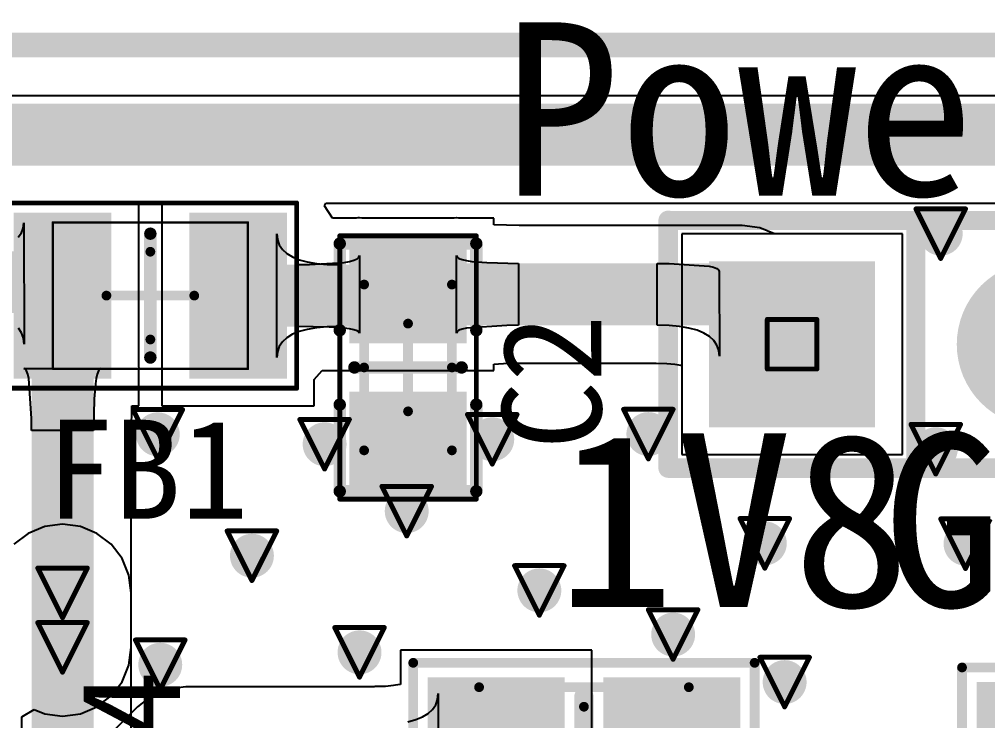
# Model space of a CAD drawing. Header units: millimetres. Extents: x 80 to 220, y 44 to 120.
# Drawn here: x 120.3 to 130.23, y 103.01 to 110.2 of the extents above; entities that cross this region are included whole.
import ezdxf

# ---------------------------------------------------------------- set-up
doc = ezdxf.new("R2010")
doc.units = ezdxf.units.MM
for name, color, linetype in [('BottomLayer', 5, 'Continuous'), ('BottomSolder', 6, 'Continuous'), ('DrillDrawing', 1, 'Continuous'), ('KeepOutLayer', 6, 'Continuous'), ('Mechanical13', 56, 'Continuous'), ('Mechanical15', 56, 'Continuous'), ('MultiLayer', 9, 'Continuous'), ('PadHoleLayer', 156, 'Continuous'), ('TopLayer', 1, 'Continuous'), ('TopOverlay', 2, 'Continuous'), ('TopPaste', 8, 'Continuous'), ('TopSolder', 216, 'Continuous'), ('ViaHoleLayer', 16, 'Continuous')]:
    doc.layers.add(name, color=color, linetype=linetype)

# ---------------------------------------------------------------- blocks, each defined once
blk = doc.blocks.new('C0805_33')
at = {"layer": 'Mechanical13', "const_width": 0.1}
for points in [[(-1.075, 0.7), (-1.075, -0.7)], [(-1.075, 0.7), (1.075, 0.7)], [(1.075, 0.7), (1.075, -0.7)], [(-1.075, -0.7), (1.075, -0.7)]]:
    blk.add_lwpolyline(points, dxfattribs=at)
at = {"layer": 'Mechanical13', "const_width": 0.05}
for points in [[(-1.1, 0.7, 1), (-1.05, 0.7, 1)], [(-1.1, 0.7, 1), (-1.05, 0.7, 1)], [(1.05, 0.7, 1), (1.1, 0.7, 1)], [(1.05, 0.7, 1), (1.1, 0.7, 1)], [(-1.1, -0.7, 1), (-1.05, -0.7, 1)], [(-1.1, -0.7, 1), (-1.05, -0.7, 1)], [(1.05, -0.7, 1), (1.1, -0.7, 1)], [(1.05, -0.7, 1), (1.1, -0.7, 1)]]:
    blk.add_lwpolyline(points, format="xyb", close=True, dxfattribs=at)
at = {"layer": 'Mechanical15', "const_width": 0.1}
for points in [[(-1.75, 0.95), (-1.75, -0.95)], [(-1.75, 0.95), (1.75, 0.95)], [(1.75, 0.95), (1.75, -0.95)], [(0, 0.5), (0, -0.5)], [(-0.5, 0), (0.5, 0)], [(-1.75, -0.95), (1.75, -0.95)]]:
    blk.add_lwpolyline(points, dxfattribs=at)
at = {"layer": 'Mechanical15', "const_width": 0.05}
for points in [[(-1.775, 0.95, 1), (-1.725, 0.95, 1)], [(-1.775, 0.95, 1), (-1.725, 0.95, 1)], [(1.725, 0.95, 1), (1.775, 0.95, 1)], [(1.725, 0.95, 1), (1.775, 0.95, 1)], [(-0.025, 0.5, 1), (0.025, 0.5, 1)], [(-0.525, 0, 1), (-0.475, 0, 1)], [(0.475, 0, 1), (0.525, 0, 1)], [(-0.025, -0.5, 1), (0.025, -0.5, 1)], [(-1.775, -0.95, 1), (-1.725, -0.95, 1)], [(-1.775, -0.95, 1), (-1.725, -0.95, 1)], [(1.725, -0.95, 1), (1.775, -0.95, 1)], [(1.725, -0.95, 1), (1.775, -0.95, 1)]]:
    blk.add_lwpolyline(points, format="xyb", close=True, dxfattribs=at)
at = {"layer": 'TopLayer'}
for points in [[(-0.3, -0.7), (-0.3, 0.7), (-1.5, -0.7), (-1.5, 0.7)], [(1.5, -0.7), (1.5, 0.7), (0.3, -0.7), (0.3, 0.7)]]:
    blk.add_solid(points, dxfattribs=at)
at = {"layer": 'TopOverlay', "const_width": 0.2}
blk.add_lwpolyline([(0, 0.6), (0, -0.6)], dxfattribs=at)
at = {"layer": 'TopOverlay', "const_width": 0.1}
for points in [[(-0.05, 0.6, 1), (0.05, 0.6, 1)], [(-0.05, -0.6, 1), (0.05, -0.6, 1)]]:
    blk.add_lwpolyline(points, format="xyb", close=True, dxfattribs=at)
at = {"layer": 'TopPaste'}
for points in [[(-0.3, -0.7), (-0.3, 0.7), (-1.5, -0.7), (-1.5, 0.7)], [(1.5, -0.7), (1.5, 0.7), (0.3, -0.7), (0.3, 0.7)]]:
    blk.add_solid(points, dxfattribs=at)
at = {"layer": 'TopSolder'}
for points in [[(-0.1984, -0.8016), (-0.1984, 0.8016), (-1.6016, -0.8016), (-1.6016, 0.8016)], [(1.6016, -0.8016), (1.6016, 0.8016), (0.1984, -0.8016), (0.1984, 0.8016)]]:
    blk.add_solid(points, dxfattribs=at)
blk = doc.blocks.new('PIN_HDR1X2_2_54___83')
at = {"layer": 'BottomLayer', "const_width": 0.75}
blk.add_lwpolyline([(0.895, 0, 1), (1.645, 0, 1)], format="xyb", close=True, dxfattribs=at)
at = {"layer": 'BottomLayer'}
blk.add_solid([(-2.02, -0.75), (-0.52, -0.75), (-2.02, 0.75), (-0.52, 0.75)], dxfattribs=at)
at = {"layer": 'BottomSolder', "const_width": 0.8516}
blk.add_lwpolyline([(0.8442, 0, 1), (1.6958, 0, 1)], format="xyb", close=True, dxfattribs=at)
at = {"layer": 'BottomSolder'}
blk.add_solid([(-2.1216, -0.8516), (-0.4184, -0.8516), (-2.1216, 0.8516), (-0.4184, 0.8516)], dxfattribs=at)
at = {"layer": 'MultiLayer', "const_width": 0.75}
blk.add_lwpolyline([(0.895, 0, 1), (1.645, 0, 1)], format="xyb", close=True, dxfattribs=at)
at = {"layer": 'MultiLayer'}
blk.add_solid([(-2.02, -0.75), (-0.52, -0.75), (-2.02, 0.75), (-0.52, 0.75)], dxfattribs=at)
at = {"layer": 'PadHoleLayer', "const_width": 0.45}
for points in [[(-1.495, 0, 1), (-1.045, 0, 1)], [(1.045, 0, 1), (1.495, 0, 1)]]:
    blk.add_lwpolyline(points, format="xyb", close=True, dxfattribs=at)
at = {"layer": 'TopLayer', "const_width": 0.75}
blk.add_lwpolyline([(0.895, 0, 1), (1.645, 0, 1)], format="xyb", close=True, dxfattribs=at)
at = {"layer": 'TopLayer'}
blk.add_solid([(-2.02, -0.75), (-0.52, -0.75), (-2.02, 0.75), (-0.52, 0.75)], dxfattribs=at)
at = {"layer": 'TopOverlay'}
for points, const_width in [([(-2.54, -1.27), (-2.54, 1.27)], 0.2), ([(-2.54, 1.27), (2.54, 1.27)], 0.1956), ([(0, -1.27), (0, 1.27)], 0.1956), ([(2.54, -1.27), (2.54, 1.27)], 0.1956), ([(-2.54, -1.27), (2.54, -1.27)], 0.2)]:
    blk.add_lwpolyline(points, dxfattribs=dict(at, const_width=const_width))
for points, const_width in [([(-2.59, 1.27, 1), (-2.49, 1.27, 1)], 0.1), ([(-2.5889, 1.27, 1), (-2.4911, 1.27, 1)], 0.0978), ([(-0.0489, 1.27, 1), (0.0489, 1.27, 1)], 0.0978), ([(2.4911, 1.27, 1), (2.5889, 1.27, 1)], 0.0978), ([(2.4911, 1.27, 1), (2.5889, 1.27, 1)], 0.0978), ([(-2.59, -1.27, 1), (-2.49, -1.27, 1)], 0.1), ([(-2.59, -1.27, 1), (-2.49, -1.27, 1)], 0.1), ([(-0.0489, -1.27, 1), (0.0489, -1.27, 1)], 0.0978), ([(2.49, -1.27, 1), (2.59, -1.27, 1)], 0.1), ([(2.4911, -1.27, 1), (2.5889, -1.27, 1)], 0.0978)]:
    blk.add_lwpolyline(points, format="xyb", close=True, dxfattribs=dict(at, const_width=const_width))
at = {"layer": 'TopSolder', "const_width": 0.8516}
blk.add_lwpolyline([(0.8442, 0, 1), (1.6958, 0, 1)], format="xyb", close=True, dxfattribs=at)
at = {"layer": 'TopSolder'}
blk.add_solid([(-2.1216, -0.8516), (-0.4184, -0.8516), (-2.1216, 0.8516), (-0.4184, 0.8516)], dxfattribs=at)
blk = doc.blocks.new('FB_85')
at = {"layer": 'Mechanical13', "const_width": 0.0254}
for points in [[(-0.9998, 0.7501), (1.0002, 0.7501)], [(-0.9998, -0.7499), (-0.9998, 0.7501)], [(1.0002, -0.7499), (1.0002, 0.7501)], [(-0.9998, -0.7499), (1.0002, -0.7499)]]:
    blk.add_lwpolyline(points, dxfattribs=at)
at = {"layer": 'Mechanical13', "const_width": 0.0127}
for points in [[(-1.0061, 0.7501, 1), (-0.9934, 0.7501, 1)], [(-1.0061, 0.7501, 1), (-0.9934, 0.7501, 1)], [(0.9938, 0.7501, 1), (1.0065, 0.7501, 1)], [(0.9938, 0.7501, 1), (1.0065, 0.7501, 1)], [(-1.0061, -0.7499, 1), (-0.9934, -0.7499, 1)], [(-1.0061, -0.7499, 1), (-0.9934, -0.7499, 1)], [(0.9938, -0.7499, 1), (1.0065, -0.7499, 1)], [(0.9938, -0.7499, 1), (1.0065, -0.7499, 1)]]:
    blk.add_lwpolyline(points, format="xyb", close=True, dxfattribs=at)
at = {"layer": 'Mechanical15'}
for points, const_width in [([(-1.5, 0.95), (1.5, 0.95)], 0.05), ([(-1.5, -0.95), (-1.5, 0.95)], 0.05), ([(1.5, -0.95), (1.5, 0.95)], 0.05), ([(0, -0.45), (0, 0.45)], 0.1), ([(-0.45, 0), (0.45, 0)], 0.1), ([(-1.5, -0.95), (1.5, -0.95)], 0.05)]:
    blk.add_lwpolyline(points, dxfattribs=dict(at, const_width=const_width))
for points, const_width in [([(-1.5125, 0.95, 1), (-1.4875, 0.95, 1)], 0.025), ([(-1.5125, 0.95, 1), (-1.4875, 0.95, 1)], 0.025), ([(1.4875, 0.95, 1), (1.5125, 0.95, 1)], 0.025), ([(1.4875, 0.95, 1), (1.5125, 0.95, 1)], 0.025), ([(-0.025, 0.45, 1), (0.025, 0.45, 1)], 0.05), ([(-0.475, 0, 1), (-0.425, 0, 1)], 0.05), ([(0.425, 0, 1), (0.475, 0, 1)], 0.05), ([(-0.025, -0.45, 1), (0.025, -0.45, 1)], 0.05), ([(-1.5125, -0.95, 1), (-1.4875, -0.95, 1)], 0.025), ([(-1.5125, -0.95, 1), (-1.4875, -0.95, 1)], 0.025), ([(1.4875, -0.95, 1), (1.5125, -0.95, 1)], 0.025), ([(1.4875, -0.95, 1), (1.5125, -0.95, 1)], 0.025)]:
    blk.add_lwpolyline(points, format="xyb", close=True, dxfattribs=dict(at, const_width=const_width))
at = {"layer": 'TopLayer'}
for points in [[(-0.5, -0.75), (-0.5, 0.75), (-1.3, -0.75), (-1.3, 0.75)], [(1.3, -0.75), (1.3, 0.75), (0.5, -0.75), (0.5, 0.75)]]:
    blk.add_solid(points, dxfattribs=at)
at = {"layer": 'TopOverlay', "const_width": 0.127}
blk.add_lwpolyline([(0, -0.635), (0, 0.635)], dxfattribs=at)
at = {"layer": 'TopOverlay', "const_width": 0.0635}
for points in [[(-0.0318, 0.635, 1), (0.0318, 0.635, 1)], [(-0.0318, -0.635, 1), (0.0318, -0.635, 1)]]:
    blk.add_lwpolyline(points, format="xyb", close=True, dxfattribs=at)
at = {"layer": 'TopPaste'}
for points in [[(-0.5, -0.75), (-0.5, 0.75), (-1.3, -0.75), (-1.3, 0.75)], [(1.3, -0.75), (1.3, 0.75), (0.5, -0.75), (0.5, 0.75)]]:
    blk.add_solid(points, dxfattribs=at)
at = {"layer": 'TopSolder'}
for points in [[(-0.3984, -0.8516), (-0.3984, 0.8516), (-1.4016, -0.8516), (-1.4016, 0.8516)], [(1.4016, -0.8516), (1.4016, 0.8516), (0.3984, -0.8516), (0.3984, 0.8516)]]:
    blk.add_solid(points, dxfattribs=at)
blk = doc.blocks.new('C0805_113')
at = {"layer": 'Mechanical13', "const_width": 0.1}
for points in [[(-1.075, -0.7), (-1.075, 0.7)], [(-1.075, 0.7), (1.075, 0.7)], [(1.075, -0.7), (1.075, 0.7)], [(-1.075, -0.7), (1.075, -0.7)]]:
    blk.add_lwpolyline(points, dxfattribs=at)
at = {"layer": 'Mechanical13', "const_width": 0.05}
for points in [[(-1.1, 0.7, 1), (-1.05, 0.7, 1)], [(-1.1, 0.7, 1), (-1.05, 0.7, 1)], [(1.05, 0.7, 1), (1.1, 0.7, 1)], [(1.05, 0.7, 1), (1.1, 0.7, 1)], [(-1.1, -0.7, 1), (-1.05, -0.7, 1)], [(-1.1, -0.7, 1), (-1.05, -0.7, 1)], [(1.05, -0.7, 1), (1.1, -0.7, 1)], [(1.05, -0.7, 1), (1.1, -0.7, 1)]]:
    blk.add_lwpolyline(points, format="xyb", close=True, dxfattribs=at)
at = {"layer": 'Mechanical15', "const_width": 0.1}
for points in [[(-1.75, -0.95), (-1.75, 0.95)], [(-1.75, 0.95), (1.75, 0.95)], [(1.75, -0.95), (1.75, 0.95)], [(0, -0.5), (0, 0.5)], [(-0.5, 0), (0.5, 0)], [(-1.75, -0.95), (1.75, -0.95)]]:
    blk.add_lwpolyline(points, dxfattribs=at)
at = {"layer": 'Mechanical15', "const_width": 0.05}
for points in [[(-1.775, 0.95, 1), (-1.725, 0.95, 1)], [(-1.775, 0.95, 1), (-1.725, 0.95, 1)], [(1.725, 0.95, 1), (1.775, 0.95, 1)], [(1.725, 0.95, 1), (1.775, 0.95, 1)], [(-0.025, 0.5, 1), (0.025, 0.5, 1)], [(-0.525, 0, 1), (-0.475, 0, 1)], [(0.475, 0, 1), (0.525, 0, 1)], [(-0.025, -0.5, 1), (0.025, -0.5, 1)], [(-1.775, -0.95, 1), (-1.725, -0.95, 1)], [(-1.775, -0.95, 1), (-1.725, -0.95, 1)], [(1.725, -0.95, 1), (1.775, -0.95, 1)], [(1.725, -0.95, 1), (1.775, -0.95, 1)]]:
    blk.add_lwpolyline(points, format="xyb", close=True, dxfattribs=at)
at = {"layer": 'TopLayer'}
for points in [[(-0.3, -0.7), (-0.3, 0.7), (-1.5, -0.7), (-1.5, 0.7)], [(1.5, -0.7), (1.5, 0.7), (0.3, -0.7), (0.3, 0.7)]]:
    blk.add_solid(points, dxfattribs=at)
at = {"layer": 'TopOverlay', "const_width": 0.2}
blk.add_lwpolyline([(0, -0.6), (0, 0.6)], dxfattribs=at)
at = {"layer": 'TopOverlay', "const_width": 0.1}
for points in [[(-0.05, 0.6, 1), (0.05, 0.6, 1)], [(-0.05, -0.6, 1), (0.05, -0.6, 1)]]:
    blk.add_lwpolyline(points, format="xyb", close=True, dxfattribs=at)
at = {"layer": 'TopPaste'}
for points in [[(-0.3, -0.7), (-0.3, 0.7), (-1.5, -0.7), (-1.5, 0.7)], [(1.5, -0.7), (1.5, 0.7), (0.3, -0.7), (0.3, 0.7)]]:
    blk.add_solid(points, dxfattribs=at)
at = {"layer": 'TopSolder'}
for points in [[(-0.1984, -0.8016), (-0.1984, 0.8016), (-1.6016, -0.8016), (-1.6016, 0.8016)], [(1.6016, -0.8016), (1.6016, 0.8016), (0.1984, -0.8016), (0.1984, 0.8016)]]:
    blk.add_solid(points, dxfattribs=at)
blk = doc.blocks.new('C0603_121')
at = {"layer": 'Mechanical13', "const_width": 0.1}
for points in [[(0.85, 0.45), (-0.85, 0.45)], [(-0.85, -0.45), (-0.85, 0.45)], [(0.85, -0.45), (0.85, 0.45)], [(0.85, -0.45), (-0.85, -0.45)]]:
    blk.add_lwpolyline(points, dxfattribs=at)
at = {"layer": 'Mechanical13', "const_width": 0.05}
for points in [[(-0.875, 0.45, 1), (-0.825, 0.45, 1)], [(-0.875, 0.45, 1), (-0.825, 0.45, 1)], [(0.825, 0.45, 1), (0.875, 0.45, 1)], [(0.825, 0.45, 1), (0.875, 0.45, 1)], [(-0.875, -0.45, 1), (-0.825, -0.45, 1)], [(-0.875, -0.45, 1), (-0.825, -0.45, 1)], [(0.825, -0.45, 1), (0.875, -0.45, 1)], [(0.825, -0.45, 1), (0.875, -0.45, 1)]]:
    blk.add_lwpolyline(points, format="xyb", close=True, dxfattribs=at)
at = {"layer": 'Mechanical15'}
for points, const_width in [([(-1.35, -0.7), (-1.35, 0.7)], 0.05), ([(1.35, 0.7), (-1.35, 0.7)], 0.05), ([(1.35, -0.7), (1.35, 0.7)], 0.05), ([(0, -0.45), (0, 0.45)], 0.1), ([(0.45, 0), (-0.45, 0)], 0.1), ([(1.35, -0.7), (-1.35, -0.7)], 0.05)]:
    blk.add_lwpolyline(points, dxfattribs=dict(at, const_width=const_width))
for points, const_width in [([(-1.3625, 0.7, 1), (-1.3375, 0.7, 1)], 0.025), ([(-1.3625, 0.7, 1), (-1.3375, 0.7, 1)], 0.025), ([(1.3375, 0.7, 1), (1.3625, 0.7, 1)], 0.025), ([(1.3375, 0.7, 1), (1.3625, 0.7, 1)], 0.025), ([(-0.025, 0.45, 1), (0.025, 0.45, 1)], 0.05), ([(-0.475, 0, 1), (-0.425, 0, 1)], 0.05), ([(0.425, 0, 1), (0.475, 0, 1)], 0.05), ([(-0.025, -0.45, 1), (0.025, -0.45, 1)], 0.05), ([(-1.3625, -0.7, 1), (-1.3375, -0.7, 1)], 0.025), ([(-1.3625, -0.7, 1), (-1.3375, -0.7, 1)], 0.025), ([(1.3375, -0.7, 1), (1.3625, -0.7, 1)], 0.025), ([(1.3375, -0.7, 1), (1.3625, -0.7, 1)], 0.025)]:
    blk.add_lwpolyline(points, format="xyb", close=True, dxfattribs=dict(at, const_width=const_width))
at = {"layer": 'TopLayer'}
for points in [[(-0.35, -0.5), (-0.35, 0.5), (-1.15, -0.5), (-1.15, 0.5)], [(1.15, -0.5), (1.15, 0.5), (0.35, -0.5), (0.35, 0.5)]]:
    blk.add_solid(points, dxfattribs=at)
at = {"layer": 'TopOverlay', "const_width": 0.127}
for points in [[(-0.381, 0.7), (-1.27, 0.7)], [(-1.27, -0.7), (-1.27, 0.7)], [(1.27, 0.7), (0.381, 0.7)], [(1.27, -0.7), (1.27, 0.7)], [(0, -0.55), (0, 0.55)], [(-0.381, -0.7), (-1.27, -0.7)], [(1.27, -0.7), (0.381, -0.7)]]:
    blk.add_lwpolyline(points, dxfattribs=at)
at = {"layer": 'TopOverlay', "const_width": 0.0635}
for points in [[(-1.3017, 0.7, 1), (-1.2383, 0.7, 1)], [(-1.3017, 0.7, 1), (-1.2383, 0.7, 1)], [(-0.4128, 0.7, 1), (-0.3493, 0.7, 1)], [(0.3493, 0.7, 1), (0.4128, 0.7, 1)], [(1.2383, 0.7, 1), (1.3017, 0.7, 1)], [(1.2383, 0.7, 1), (1.3017, 0.7, 1)], [(-0.0318, 0.55, 1), (0.0318, 0.55, 1)], [(-0.0318, -0.55, 1), (0.0318, -0.55, 1)], [(-1.3017, -0.7, 1), (-1.2383, -0.7, 1)], [(-1.3017, -0.7, 1), (-1.2383, -0.7, 1)], [(-0.4128, -0.7, 1), (-0.3493, -0.7, 1)], [(0.3493, -0.7, 1), (0.4128, -0.7, 1)], [(1.2383, -0.7, 1), (1.3017, -0.7, 1)], [(1.2383, -0.7, 1), (1.3017, -0.7, 1)]]:
    blk.add_lwpolyline(points, format="xyb", close=True, dxfattribs=at)
at = {"layer": 'TopPaste'}
for points in [[(-0.35, -0.5), (-0.35, 0.5), (-1.15, -0.5), (-1.15, 0.5)], [(1.15, -0.5), (1.15, 0.5), (0.35, -0.5), (0.35, 0.5)]]:
    blk.add_solid(points, dxfattribs=at)
at = {"layer": 'TopSolder'}
for points in [[(-0.2484, -0.6016), (-0.2484, 0.6016), (-1.2516, -0.6016), (-1.2516, 0.6016)], [(1.2516, -0.6016), (1.2516, 0.6016), (0.2484, -0.6016), (0.2484, 0.6016)]]:
    blk.add_solid(points, dxfattribs=at)

msp = doc.modelspace()

# ---------------------------------------------------------------- linework, layer by layer
at = {"layer": 'BottomLayer'}
for p, q in [((94.6809, 109.425), (143.5324, 109.425)), ((129.3526, 108.0048), (127.0906, 108.0048)), ((127.0906, 108.0048), (127.0906, 105.7428)), ((129.3526, 105.7428), (129.3526, 108.0048)), ((127.0906, 105.7428), (129.3526, 105.7428)), ((120.743, 105.0289), (120.5606, 105.0049)), ((120.9253, 105.0049), (120.743, 105.0289)), ((120.3907, 104.9345), (120.2448, 104.8226)), ((120.5606, 105.0049), (120.3907, 104.9345)), ((121.0953, 104.9345), (120.9253, 105.0049)), ((121.2412, 104.8226), (121.0953, 104.9345)), ((121.3531, 104.6767), (121.2412, 104.8226)), ((121.4235, 104.5067), (121.3531, 104.6767)), ((121.4475, 104.3244), (121.4235, 104.5067)), ((121.4475, 103.7656), (121.4475, 104.3244)), ((121.4475, 89.4625), (121.4475, 103.7656))]:
    msp.add_line(p, q, dxfattribs=at)
for points, const_width in [([(129.6331, 108.0074, 1), (129.8581, 108.0074, 1)], 0.225), ([(121.6067, 105.95, 1), (121.8317, 105.95, 1)], 0.225), ([(125.0357, 105.8992, 1), (125.2607, 105.8992, 1)], 0.225), ([(126.6359, 105.9527, 1), (126.8609, 105.9527, 1)], 0.225), ([(123.3171, 105.8484, 1), (123.5421, 105.8484, 1)], 0.225), ([(129.5823, 105.7976, 1), (129.8073, 105.7976, 1)], 0.225), ([(124.1587, 105.1626, 1), (124.3837, 105.1626, 1)], 0.225), ([(127.8297, 104.8324, 1), (128.0547, 104.8324, 1)], 0.225), ([(129.8871, 104.8284, 1), (130.1121, 104.8284, 1)], 0.225), ([(122.5719, 104.7054, 1), (122.7969, 104.7054, 1)], 0.225), ([(120.5842, 104.3244, 1), (120.9017, 104.3244, 1)], 0.3175), ([(120.6305, 104.3244, 1), (120.8555, 104.3244, 1)], 0.225), ([(125.5183, 104.3498, 1), (125.7433, 104.3498, 1)], 0.225), ([(120.5842, 103.7656, 1), (120.9017, 103.7656, 1)], 0.3175), ([(120.5842, 103.7656, 1), (120.9017, 103.7656, 1)], 0.3175), ([(126.8899, 103.8972, 1), (127.1149, 103.8972, 1)], 0.225), ([(120.6305, 103.7656, 1), (120.8555, 103.7656, 1)], 0.225), ([(123.6751, 103.7148, 1), (123.9001, 103.7148, 1)], 0.225), ([(121.6321, 103.5878, 1), (121.8571, 103.5878, 1)], 0.225), ([(128.0329, 103.41, 1), (128.2579, 103.41, 1)], 0.225)]:
    msp.add_lwpolyline(points, format="xyb", close=True, dxfattribs=dict(at, const_width=const_width))
at = {"layer": 'BottomLayer', "const_width": 0.635}
for points in [[(120.743, 103.7656), (120.743, 104.3244)], [(120.743, 89.4625), (120.743, 103.7656)]]:
    msp.add_lwpolyline(points, dxfattribs=at)
at = {"layer": 'DrillDrawing', "const_width": 0.0508}
for points in [[(129.4916, 108.2614), (129.9996, 108.2614)], [(129.4916, 108.2614), (129.7456, 107.7534)], [(129.7456, 107.7534), (129.9996, 108.2614)], [(127.9676, 107.1278), (128.4756, 107.1278)], [(127.9676, 106.6198), (127.9676, 107.1278)], [(128.4756, 106.6198), (128.4756, 107.1278)], [(127.9676, 106.6198), (128.4756, 106.6198)], [(121.4652, 106.204), (121.9732, 106.204)], [(121.4652, 106.204), (121.7192, 105.696)], [(121.7192, 105.696), (121.9732, 106.204)], [(126.4944, 106.2067), (127.0024, 106.2067)], [(126.4944, 106.2067), (126.7484, 105.6987)], [(126.7484, 105.6987), (127.0024, 106.2067)], [(123.1756, 106.1024), (123.6836, 106.1024)], [(123.1756, 106.1024), (123.4296, 105.5944)], [(123.4296, 105.5944), (123.6836, 106.1024)], [(124.8942, 106.1532), (125.4022, 106.1532)], [(124.8942, 106.1532), (125.1482, 105.6452)], [(125.1482, 105.6452), (125.4022, 106.1532)], [(129.4408, 106.0516), (129.9488, 106.0516)], [(129.4408, 106.0516), (129.6948, 105.5436)], [(129.6948, 105.5436), (129.9488, 106.0516)], [(124.0172, 105.4166), (124.5252, 105.4166)], [(124.0172, 105.4166), (124.2712, 104.9086)], [(124.2712, 104.9086), (124.5252, 105.4166)], [(127.6882, 105.0864), (128.1962, 105.0864)], [(127.6882, 105.0864), (127.9422, 104.5784)], [(127.9422, 104.5784), (128.1962, 105.0864)], [(129.7456, 105.0824), (130.2536, 105.0824)], [(129.7456, 105.0824), (129.9996, 104.5744)], [(129.9996, 104.5744), (130.2536, 105.0824)], [(122.4304, 104.9594), (122.9384, 104.9594)], [(122.4304, 104.9594), (122.6844, 104.4514)], [(122.6844, 104.4514), (122.9384, 104.9594)], [(125.3768, 104.6038), (125.8848, 104.6038)], [(125.3768, 104.6038), (125.6308, 104.0958)], [(125.6308, 104.0958), (125.8848, 104.6038)], [(120.489, 104.5784), (120.997, 104.5784)], [(120.489, 104.5784), (120.743, 104.0704)], [(120.743, 104.0704), (120.997, 104.5784)], [(126.7484, 104.1512), (127.2564, 104.1512)], [(126.7484, 104.1512), (127.0024, 103.6432)], [(127.0024, 103.6432), (127.2564, 104.1512)], [(120.489, 104.0196), (120.997, 104.0196)], [(120.489, 104.0196), (120.743, 103.5116)], [(120.743, 103.5116), (120.997, 104.0196)], [(123.5336, 103.9688), (124.0416, 103.9688)], [(123.5336, 103.9688), (123.7876, 103.4608)], [(123.7876, 103.4608), (124.0416, 103.9688)], [(121.4906, 103.8418), (121.9986, 103.8418)], [(121.4906, 103.8418), (121.7446, 103.3338)], [(121.7446, 103.3338), (121.9986, 103.8418)], [(127.8914, 103.664), (128.3994, 103.664)], [(127.8914, 103.664), (128.1454, 103.156)], [(128.1454, 103.156), (128.3994, 103.664)]]:
    msp.add_lwpolyline(points, dxfattribs=at)
at = {"layer": 'DrillDrawing', "const_width": 0.0254}
for points in [[(129.4789, 108.2614, 1), (129.5043, 108.2614, 1)], [(129.4789, 108.2614, 1), (129.5043, 108.2614, 1)], [(129.9869, 108.2614, 1), (130.0123, 108.2614, 1)], [(129.9869, 108.2614, 1), (130.0123, 108.2614, 1)], [(129.7329, 107.7534, 1), (129.7583, 107.7534, 1)], [(129.7329, 107.7534, 1), (129.7583, 107.7534, 1)], [(127.9549, 107.1278, 1), (127.9803, 107.1278, 1)], [(127.9549, 107.1278, 1), (127.9803, 107.1278, 1)], [(128.4629, 107.1278, 1), (128.4883, 107.1278, 1)], [(128.4629, 107.1278, 1), (128.4883, 107.1278, 1)], [(127.9549, 106.6198, 1), (127.9803, 106.6198, 1)], [(127.9549, 106.6198, 1), (127.9803, 106.6198, 1)], [(128.4629, 106.6198, 1), (128.4883, 106.6198, 1)], [(128.4629, 106.6198, 1), (128.4883, 106.6198, 1)], [(121.4525, 106.204, 1), (121.4779, 106.204, 1)], [(121.4525, 106.204, 1), (121.4779, 106.204, 1)], [(121.9605, 106.204, 1), (121.9859, 106.204, 1)], [(121.9605, 106.204, 1), (121.9859, 106.204, 1)], [(126.4817, 106.2067, 1), (126.5071, 106.2067, 1)], [(126.4817, 106.2067, 1), (126.5071, 106.2067, 1)], [(126.9897, 106.2067, 1), (127.0151, 106.2067, 1)], [(126.9897, 106.2067, 1), (127.0151, 106.2067, 1)], [(123.1629, 106.1024, 1), (123.1883, 106.1024, 1)], [(123.1629, 106.1024, 1), (123.1883, 106.1024, 1)], [(123.6709, 106.1024, 1), (123.6963, 106.1024, 1)], [(123.6709, 106.1024, 1), (123.6963, 106.1024, 1)], [(124.8815, 106.1532, 1), (124.9069, 106.1532, 1)], [(124.8815, 106.1532, 1), (124.9069, 106.1532, 1)], [(125.3895, 106.1532, 1), (125.4149, 106.1532, 1)], [(125.3895, 106.1532, 1), (125.4149, 106.1532, 1)], [(129.4281, 106.0516, 1), (129.4535, 106.0516, 1)], [(129.4281, 106.0516, 1), (129.4535, 106.0516, 1)], [(129.9361, 106.0516, 1), (129.9615, 106.0516, 1)], [(129.9361, 106.0516, 1), (129.9615, 106.0516, 1)], [(121.7065, 105.696, 1), (121.7319, 105.696, 1)], [(121.7065, 105.696, 1), (121.7319, 105.696, 1)], [(126.7357, 105.6987, 1), (126.7611, 105.6987, 1)], [(126.7357, 105.6987, 1), (126.7611, 105.6987, 1)], [(123.4169, 105.5944, 1), (123.4423, 105.5944, 1)], [(123.4169, 105.5944, 1), (123.4423, 105.5944, 1)], [(125.1355, 105.6452, 1), (125.1609, 105.6452, 1)], [(125.1355, 105.6452, 1), (125.1609, 105.6452, 1)], [(129.6821, 105.5436, 1), (129.7075, 105.5436, 1)], [(129.6821, 105.5436, 1), (129.7075, 105.5436, 1)], [(124.0045, 105.4166, 1), (124.0299, 105.4166, 1)], [(124.0045, 105.4166, 1), (124.0299, 105.4166, 1)], [(124.5125, 105.4166, 1), (124.5379, 105.4166, 1)], [(124.5125, 105.4166, 1), (124.5379, 105.4166, 1)], [(127.6755, 105.0864, 1), (127.7009, 105.0864, 1)], [(127.6755, 105.0864, 1), (127.7009, 105.0864, 1)], [(128.1835, 105.0864, 1), (128.2089, 105.0864, 1)], [(128.1835, 105.0864, 1), (128.2089, 105.0864, 1)], [(129.7329, 105.0824, 1), (129.7583, 105.0824, 1)], [(129.7329, 105.0824, 1), (129.7583, 105.0824, 1)], [(122.4177, 104.9594, 1), (122.4431, 104.9594, 1)], [(122.4177, 104.9594, 1), (122.4431, 104.9594, 1)], [(122.9257, 104.9594, 1), (122.9511, 104.9594, 1)], [(122.9257, 104.9594, 1), (122.9511, 104.9594, 1)], [(124.2585, 104.9086, 1), (124.2839, 104.9086, 1)], [(124.2585, 104.9086, 1), (124.2839, 104.9086, 1)], [(125.3641, 104.6038, 1), (125.3895, 104.6038, 1)], [(125.3641, 104.6038, 1), (125.3895, 104.6038, 1)], [(125.8721, 104.6038, 1), (125.8975, 104.6038, 1)], [(125.8721, 104.6038, 1), (125.8975, 104.6038, 1)], [(120.4763, 104.5784, 1), (120.5017, 104.5784, 1)], [(120.4763, 104.5784, 1), (120.5017, 104.5784, 1)], [(120.9843, 104.5784, 1), (121.0097, 104.5784, 1)], [(120.9843, 104.5784, 1), (121.0097, 104.5784, 1)], [(127.9295, 104.5784, 1), (127.9549, 104.5784, 1)], [(127.9295, 104.5784, 1), (127.9549, 104.5784, 1)], [(129.9869, 104.5744, 1), (130.0123, 104.5744, 1)], [(129.9869, 104.5744, 1), (130.0123, 104.5744, 1)], [(122.6717, 104.4514, 1), (122.6971, 104.4514, 1)], [(122.6717, 104.4514, 1), (122.6971, 104.4514, 1)], [(126.7357, 104.1512, 1), (126.7611, 104.1512, 1)], [(126.7357, 104.1512, 1), (126.7611, 104.1512, 1)], [(127.2437, 104.1512, 1), (127.2691, 104.1512, 1)], [(127.2437, 104.1512, 1), (127.2691, 104.1512, 1)], [(120.4763, 104.0196, 1), (120.5017, 104.0196, 1)], [(120.4763, 104.0196, 1), (120.5017, 104.0196, 1)], [(120.7303, 104.0704, 1), (120.7557, 104.0704, 1)], [(120.7303, 104.0704, 1), (120.7557, 104.0704, 1)], [(120.9843, 104.0196, 1), (121.0097, 104.0196, 1)], [(120.9843, 104.0196, 1), (121.0097, 104.0196, 1)], [(125.6181, 104.0958, 1), (125.6435, 104.0958, 1)], [(125.6181, 104.0958, 1), (125.6435, 104.0958, 1)], [(123.5209, 103.9688, 1), (123.5463, 103.9688, 1)], [(123.5209, 103.9688, 1), (123.5463, 103.9688, 1)], [(124.0289, 103.9688, 1), (124.0543, 103.9688, 1)], [(124.0289, 103.9688, 1), (124.0543, 103.9688, 1)], [(121.4779, 103.8418, 1), (121.5033, 103.8418, 1)], [(121.4779, 103.8418, 1), (121.5033, 103.8418, 1)], [(121.9859, 103.8418, 1), (122.0113, 103.8418, 1)], [(121.9859, 103.8418, 1), (122.0113, 103.8418, 1)], [(126.9897, 103.6432, 1), (127.0151, 103.6432, 1)], [(126.9897, 103.6432, 1), (127.0151, 103.6432, 1)], [(127.8787, 103.664, 1), (127.9041, 103.664, 1)], [(127.8787, 103.664, 1), (127.9041, 103.664, 1)], [(128.3867, 103.664, 1), (128.4121, 103.664, 1)], [(128.3867, 103.664, 1), (128.4121, 103.664, 1)], [(120.7303, 103.5116, 1), (120.7557, 103.5116, 1)], [(120.7303, 103.5116, 1), (120.7557, 103.5116, 1)], [(123.7749, 103.4608, 1), (123.8003, 103.4608, 1)], [(123.7749, 103.4608, 1), (123.8003, 103.4608, 1)], [(121.7319, 103.3338, 1), (121.7573, 103.3338, 1)], [(121.7319, 103.3338, 1), (121.7573, 103.3338, 1)], [(128.1327, 103.156, 1), (128.1581, 103.156, 1)], [(128.1327, 103.156, 1), (128.1581, 103.156, 1)]]:
    msp.add_lwpolyline(points, format="xyb", close=True, dxfattribs=at)
at = {"layer": 'KeepOutLayer', "const_width": 0.254}
msp.add_lwpolyline([(84.813, 109.943), (150.313, 109.943)], dxfattribs=at)
at = {"layer": 'MultiLayer', "const_width": 0.225}
for points in [[(129.6331, 108.0074, 1), (129.8581, 108.0074, 1)], [(121.6067, 105.95, 1), (121.8317, 105.95, 1)], [(125.0357, 105.8992, 1), (125.2607, 105.8992, 1)], [(126.6359, 105.9527, 1), (126.8609, 105.9527, 1)], [(123.3171, 105.8484, 1), (123.5421, 105.8484, 1)], [(129.5823, 105.7976, 1), (129.8073, 105.7976, 1)], [(124.1587, 105.1626, 1), (124.3837, 105.1626, 1)], [(127.8297, 104.8324, 1), (128.0547, 104.8324, 1)], [(129.8871, 104.8284, 1), (130.1121, 104.8284, 1)], [(122.5719, 104.7054, 1), (122.7969, 104.7054, 1)], [(120.6305, 104.3244, 1), (120.8555, 104.3244, 1)], [(125.5183, 104.3498, 1), (125.7433, 104.3498, 1)], [(126.8899, 103.8972, 1), (127.1149, 103.8972, 1)], [(120.6305, 103.7656, 1), (120.8555, 103.7656, 1)], [(123.6751, 103.7148, 1), (123.9001, 103.7148, 1)], [(121.6321, 103.5878, 1), (121.8571, 103.5878, 1)], [(128.0329, 103.41, 1), (128.2579, 103.41, 1)]]:
    msp.add_lwpolyline(points, format="xyb", close=True, dxfattribs=at)
at = {"layer": 'TopLayer'}
for p, q in [((121.524, 106.6491), (121.524, 108.3189)), ((121.524, 108.3189), (121.762, 108.3189)), ((121.762, 108.3189), (121.762, 106.2414)), ((123.4296, 108.2938), (123.4413, 108.3189)), ((123.4413, 108.3189), (140.1472, 108.3189)), ((123.5107, 108.1668), (123.4296, 108.2938)), ((120.3397, 108.064), (120.346, 108.1193)), ((120.346, 108.1193), (120.3491, 106.8754)), ((123.7533, 108.1668), (123.5107, 108.1668)), ((123.7693, 108.1708), (123.7533, 108.1668)), ((123.7785, 108.1694), (123.7693, 108.1708)), ((123.7876, 108.1712), (123.7785, 108.1694)), ((123.8098, 108.1668), (123.7876, 108.1712)), ((124.7579, 108.1668), (123.8098, 108.1668)), ((124.7794, 108.1712), (124.7579, 108.1668)), ((124.7805, 108.171), (124.7794, 108.1712)), ((124.7815, 108.1712), (124.7805, 108.171)), ((124.8037, 108.1668), (124.7815, 108.1712)), ((125.1656, 108.1668), (124.8037, 108.1668)), ((125.1656, 108.0974), (125.1656, 108.1668)), ((125.4251, 108.0917), (125.1656, 108.0974)), ((120.2889, 107.9707), (120.3206, 108.0144)), ((120.3206, 108.0144), (120.3397, 108.064)), ((122.9399, 106.7374), (122.9399, 108.0074)), ((122.9399, 108.0074), (122.9463, 107.9471)), ((125.4312, 108.0903), (125.4251, 108.0917)), ((126.8324, 108.0903), (125.4312, 108.0903)), ((126.8396, 108.0918), (126.8324, 108.0903)), ((126.841, 108.0915), (126.8396, 108.0918)), ((126.8423, 108.0917), (126.841, 108.0915)), ((126.9629, 108.0909), (126.8423, 108.0917)), ((126.9659, 108.0903), (126.9629, 108.0909)), ((127.7096, 108.0903), (126.9659, 108.0903)), ((127.8919, 108.0663), (127.7096, 108.0903)), ((128.0405, 108.0048), (127.8919, 108.0663)), ((129.3526, 108.0048), (128.0405, 108.0048)), ((129.3526, 105.7428), (129.3526, 108.0048)), ((122.9463, 107.9471), (122.9653, 107.8931)), ((122.9653, 107.8931), (122.9971, 107.8455)), ((122.9971, 107.8455), (123.0415, 107.8042)), ((123.0415, 107.8042), (123.0987, 107.7693)), ((123.0987, 107.7693), (123.1685, 107.7407)), ((123.1685, 107.7407), (123.2511, 107.7185)), ((123.2511, 107.7185), (123.3463, 107.7026)), ((123.2733, 107.6908), (123.6289, 107.7131)), ((123.3463, 107.7026), (123.4543, 107.6931)), ((123.6289, 107.7131), (123.686, 107.7233)), ((123.686, 107.7233), (123.7305, 107.7354)), ((123.7305, 107.7354), (123.7622, 107.7493)), ((123.7622, 107.7493), (123.7813, 107.7651)), ((123.7813, 107.7651), (123.7876, 107.7827)), ((123.7876, 107.7827), (123.7876, 106.9888)), ((124.7815, 106.9888), (124.7815, 107.7827)), ((124.7815, 107.7827), (124.7879, 107.7677)), ((124.7879, 107.7677), (124.8069, 107.7541)), ((124.8069, 107.7541), (124.8387, 107.7422)), ((124.8387, 107.7422), (124.8831, 107.7319)), ((124.8831, 107.7319), (124.9403, 107.7232)), ((124.9403, 107.7232), (125.0927, 107.7104)), ((125.0927, 107.7104), (125.4165, 107.7033)), ((125.4165, 107.7033), (125.4165, 107.0683)), ((126.8396, 107.0683), (126.8396, 107.7033)), ((126.8396, 107.7033), (126.9603, 107.7025)), ((126.9603, 107.7025), (127.373, 107.6736)), ((123.1526, 107.6899), (123.2733, 107.6908)), ((123.1526, 107.0549), (123.1526, 107.6899)), ((123.4543, 107.6931), (123.5749, 107.6899)), ((123.5749, 107.6899), (123.5749, 107.0549)), ((127.373, 107.6736), (127.4175, 107.6628)), ((127.4175, 107.6628), (127.4492, 107.6505)), ((127.4492, 107.6505), (127.4683, 107.6364)), ((127.4683, 107.6364), (127.4746, 107.6207)), ((127.4746, 107.6207), (127.4777, 106.7508)), ((120.3233, 106.9897), (120.2913, 107.0373)), ((123.1685, 107.0041), (123.0987, 106.9755)), ((123.4765, 107.049), (123.1526, 107.0549)), ((123.2511, 107.0263), (123.1685, 107.0041)), ((123.3463, 107.0422), (123.2511, 107.0263)), ((123.4543, 107.0517), (123.3463, 107.0422)), ((123.5749, 107.0549), (123.4543, 107.0517)), ((123.6289, 107.0384), (123.4765, 107.049)), ((123.686, 107.0311), (123.6289, 107.0384)), ((123.7305, 107.0225), (123.686, 107.0311)), ((123.7622, 107.0126), (123.7305, 107.0225)), ((123.7813, 107.0014), (123.7622, 107.0126)), ((124.7879, 107.0039), (124.7815, 106.9888)), ((124.8069, 107.0174), (124.7879, 107.0039)), ((124.8387, 107.0294), (124.8069, 107.0174)), ((124.8831, 107.0397), (124.8387, 107.0294)), ((125.2959, 107.0675), (124.8831, 107.0397)), ((125.4165, 107.0683), (125.2959, 107.0675)), ((126.9607, 107.0651), (126.8396, 107.0683)), ((127.069, 107.0556), (126.9607, 107.0651)), ((127.1646, 107.0397), (127.069, 107.0556)), ((127.2475, 107.0175), (127.1646, 107.0397)), ((127.3176, 106.9889), (127.2475, 107.0175)), ((120.3426, 106.9357), (120.3233, 106.9897)), ((120.3491, 106.8754), (120.3426, 106.9357)), ((123.0415, 106.9406), (122.9971, 106.8993)), ((123.0987, 106.9755), (123.0415, 106.9406)), ((123.7876, 106.9888), (123.7813, 107.0014)), ((127.3751, 106.954), (127.3176, 106.9889)), ((127.4198, 106.9127), (127.3751, 106.954)), ((127.4518, 106.8651), (127.4198, 106.9127)), ((122.9653, 106.8517), (122.9463, 106.7977)), ((122.9971, 106.8993), (122.9653, 106.8517)), ((127.4711, 106.8111), (127.4518, 106.8651)), ((127.4777, 106.7508), (127.4711, 106.8111)), ((122.9463, 106.7977), (122.9399, 106.7374)), ((120.3611, 106.6191), (120.346, 106.6254)), ((120.346, 106.6254), (121.1399, 106.6254)), ((120.3746, 106.6), (120.3611, 106.6191)), ((121.1248, 106.6191), (121.1113, 106.6)), ((121.1399, 106.6254), (121.1248, 106.6191)), ((121.5284, 106.6276), (121.524, 106.6491)), ((121.524, 106.6032), (121.5284, 106.6254)), ((121.5282, 106.6265), (121.5284, 106.6276)), ((121.5284, 106.6254), (121.5282, 106.6265)), ((125.1656, 106.6694), (125.3102, 106.6791)), ((125.1656, 106.6048), (125.1656, 106.6694)), ((125.3102, 106.6791), (125.4191, 106.6798)), ((125.4191, 106.6798), (125.4261, 106.6813)), ((125.4261, 106.6813), (126.8237, 106.6813)), ((126.8237, 106.6813), (126.8295, 106.68)), ((126.8295, 106.68), (126.9385, 106.6771)), ((126.9385, 106.6771), (127.0201, 106.6699)), ((127.0201, 106.6699), (127.0823, 106.6596)), ((127.0823, 106.6596), (127.0906, 106.6574)), ((127.0906, 106.6574), (127.0906, 105.7428)), ((120.3866, 106.5683), (120.3746, 106.6)), ((120.3969, 106.5238), (120.3866, 106.5683)), ((120.4247, 106.1111), (120.3969, 106.5238)), ((121.0891, 106.5238), (121.0804, 106.4667)), ((121.0994, 106.5683), (121.0891, 106.5238)), ((121.1113, 106.6), (121.0994, 106.5683)), ((121.524, 106.2414), (121.524, 106.6032)), ((123.324, 106.5108), (123.4036, 106.6048)), ((123.324, 106.2414), (123.324, 106.5108)), ((123.4036, 106.6048), (123.7654, 106.6048)), ((123.7654, 106.6048), (123.7876, 106.6004)), ((123.7876, 106.6004), (123.8022, 106.6033)), ((123.8022, 106.6033), (123.817, 106.6015)), ((123.817, 106.6015), (123.8289, 106.6048)), ((123.8289, 106.6048), (124.7579, 106.6048)), ((124.7579, 106.6048), (124.7794, 106.6004)), ((124.7794, 106.6004), (124.7805, 106.6006)), ((124.7805, 106.6006), (124.7815, 106.6004)), ((124.7815, 106.6004), (124.8037, 106.6048)), ((124.8037, 106.6048), (125.1656, 106.6048)), ((121.0804, 106.4667), (121.0676, 106.3143)), ((121.0676, 106.3143), (121.0605, 105.9904)), ((121.4489, 105.9819), (121.4546, 106.2414)), ((121.4546, 106.2414), (121.524, 106.2414)), ((121.762, 106.2414), (123.324, 106.2414)), ((120.4255, 105.9904), (120.4247, 106.1111)), ((121.0605, 105.9904), (120.4255, 105.9904)), ((121.4475, 105.9758), (121.4489, 105.9819)), ((121.4475, 104.3244), (121.4475, 105.9758)), ((127.0906, 105.7428), (129.3526, 105.7428)), ((121.4475, 103.7656), (121.4475, 104.3244)), ((121.4235, 103.5832), (121.4475, 103.7656)), ((126.169, 103.7384), (124.207, 103.7384)), ((124.207, 103.7384), (124.207, 103.3857)), ((126.169, 102.0118), (126.169, 103.7384)), ((121.3531, 103.4133), (121.4235, 103.5832)), ((121.2412, 103.2674), (121.3531, 103.4133)), ((121.8256, 103.3379), (121.6557, 103.2675)), ((122.008, 103.3619), (121.8256, 103.3379)), ((123.9401, 103.3619), (122.008, 103.3619)), ((123.9459, 103.3632), (123.9401, 103.3619)), ((124.0552, 103.3661), (123.9459, 103.3632)), ((124.1369, 103.3733), (124.0552, 103.3661)), ((124.1992, 103.3836), (124.1369, 103.3733)), ((124.207, 103.3857), (124.1992, 103.3836)), ((121.0953, 103.1555), (121.2412, 103.2674)), ((121.6557, 103.2675), (121.5098, 103.1556)), ((124.5686, 103.1781), (124.5877, 103.2321)), ((124.5877, 103.2321), (124.5941, 103.2924)), ((124.5941, 103.2924), (124.5941, 102.0224)), ((121.5098, 103.1556), (120.867, 102.5128)), ((120.9253, 103.0851), (121.0953, 103.1555)), ((124.5367, 103.1305), (124.5686, 103.1781)), ((120.3251, 103.0551), (120.4521, 103.13)), ((120.3251, 101.5478), (120.3251, 103.0551)), ((120.4521, 103.13), (120.5606, 103.0851)), ((120.5606, 103.0851), (120.743, 103.0611)), ((120.743, 103.0611), (120.9253, 103.0851)), ((124.3644, 103.0257), (124.4346, 103.0543)), ((124.4346, 103.0543), (124.492, 103.0892)), ((124.492, 103.0892), (124.5367, 103.1305)), ((124.2814, 103.0035), (124.3644, 103.0257))]:
    msp.add_line(p, q, dxfattribs=at)
at = {"layer": 'TopLayer', "const_width": 0.635}
for points in [[(112.2196, 109.0234), (140.439, 109.0234)], [(118.722, 107.5104), (120.6605, 107.5104)], [(120.6605, 107.5104), (120.743, 107.4279)], [(124.2846, 107.3858), (127.7096, 107.3858)], [(127.7096, 107.3858), (127.7891, 107.3063)], [(120.743, 104.3244), (120.743, 107.3724)], [(122.543, 107.3724), (124.2712, 107.3724)], [(127.7891, 107.3063), (128.2216, 106.8738)], [(120.743, 103.7656), (120.743, 104.3244)]]:
    msp.add_lwpolyline(points, dxfattribs=at)
at = {"layer": 'TopLayer'}
for points, const_width in [([(129.6331, 108.0074, 1), (129.8581, 108.0074, 1)], 0.225), ([(120.5017, 107.5104, 1), (120.8192, 107.5104, 1)], 0.3175), ([(120.5017, 107.5104, 1), (120.8192, 107.5104, 1)], 0.3175), ([(120.5842, 107.4279, 1), (120.9017, 107.4279, 1)], 0.3175), ([(124.1258, 107.3858, 1), (124.4433, 107.3858, 1)], 0.3175), ([(127.5508, 107.3858, 1), (127.8683, 107.3858, 1)], 0.3175), ([(127.5508, 107.3858, 1), (127.8683, 107.3858, 1)], 0.3175), ([(120.5842, 107.3724, 1), (120.9017, 107.3724, 1)], 0.3175), ([(122.3842, 107.3724, 1), (122.7017, 107.3724, 1)], 0.3175), ([(124.1124, 107.3724, 1), (124.4299, 107.3724, 1)], 0.3175), ([(127.6303, 107.3063, 1), (127.9478, 107.3063, 1)], 0.3175), ([(127.6303, 107.3063, 1), (127.9478, 107.3063, 1)], 0.3175), ([(128.0628, 106.8738, 1), (128.3803, 106.8738, 1)], 0.3175), ([(121.6067, 105.95, 1), (121.8317, 105.95, 1)], 0.225), ([(125.0357, 105.8992, 1), (125.2607, 105.8992, 1)], 0.225), ([(126.6359, 105.9527, 1), (126.8609, 105.9527, 1)], 0.225), ([(123.3171, 105.8484, 1), (123.5421, 105.8484, 1)], 0.225), ([(129.5823, 105.7976, 1), (129.8073, 105.7976, 1)], 0.225), ([(124.1587, 105.1626, 1), (124.3837, 105.1626, 1)], 0.225), ([(127.8297, 104.8324, 1), (128.0547, 104.8324, 1)], 0.225), ([(129.8871, 104.8284, 1), (130.1121, 104.8284, 1)], 0.225), ([(122.5719, 104.7054, 1), (122.7969, 104.7054, 1)], 0.225), ([(120.5842, 104.3244, 1), (120.9017, 104.3244, 1)], 0.3175), ([(120.5842, 104.3244, 1), (120.9017, 104.3244, 1)], 0.3175), ([(120.6305, 104.3244, 1), (120.8555, 104.3244, 1)], 0.225), ([(125.5183, 104.3498, 1), (125.7433, 104.3498, 1)], 0.225), ([(120.5842, 103.7656, 1), (120.9017, 103.7656, 1)], 0.3175), ([(126.8899, 103.8972, 1), (127.1149, 103.8972, 1)], 0.225), ([(120.6305, 103.7656, 1), (120.8555, 103.7656, 1)], 0.225), ([(123.6751, 103.7148, 1), (123.9001, 103.7148, 1)], 0.225), ([(121.6321, 103.5878, 1), (121.8571, 103.5878, 1)], 0.225), ([(128.0329, 103.41, 1), (128.2579, 103.41, 1)], 0.225)]:
    msp.add_lwpolyline(points, format="xyb", close=True, dxfattribs=dict(at, const_width=const_width))
at = {"layer": 'ViaHoleLayer', "const_width": 0.1}
for points in [[(129.6956, 108.0074, 1), (129.7956, 108.0074, 1)], [(121.6692, 105.95, 1), (121.7692, 105.95, 1)], [(126.6984, 105.9527, 1), (126.7984, 105.9527, 1)], [(123.3796, 105.8484, 1), (123.4796, 105.8484, 1)], [(125.0982, 105.8992, 1), (125.1982, 105.8992, 1)], [(129.6448, 105.7976, 1), (129.7448, 105.7976, 1)], [(124.2212, 105.1626, 1), (124.3212, 105.1626, 1)], [(127.8922, 104.8324, 1), (127.9922, 104.8324, 1)], [(129.9496, 104.8284, 1), (130.0496, 104.8284, 1)], [(122.6344, 104.7054, 1), (122.7344, 104.7054, 1)], [(120.693, 104.3244, 1), (120.793, 104.3244, 1)], [(125.5808, 104.3498, 1), (125.6808, 104.3498, 1)], [(126.9524, 103.8972, 1), (127.0524, 103.8972, 1)], [(120.693, 103.7656, 1), (120.793, 103.7656, 1)], [(123.7376, 103.7148, 1), (123.8376, 103.7148, 1)], [(121.6946, 103.5878, 1), (121.7946, 103.5878, 1)], [(128.0954, 103.41, 1), (128.1954, 103.41, 1)]]:
    msp.add_lwpolyline(points, format="xyb", close=True, dxfattribs=at)

# ---------------------------------------------------------------- block references
for name, p, rotation in [('FB_85', (121.643, 107.3724), 360), ('PIN_HDR1X2_2_54___83', (129.4916, 106.8738), 360), ('C0603_121', (124.2846, 106.6358), 270), ('C0805_113', (126.088, 102.6574), 360), ('C0805_33', (130.914, 101.8098), 90)]:
    msp.add_blockref(name, p, dxfattribs=dict(rotation=rotation))

# ---------------------------------------------------------------- texts
at = {"layer": 'TopOverlay'}
for s, height, rotation, p in [('Power Out', 1.778, 360, (125.2498, 108.3978)), ('C2', 1.016, 90, (126.2658, 105.7969)), ('1V8', 1.778, 360, (125.8086, 104.1814)), ('GND', 1.778, 360, (129.1614, 104.1814)), ('C34', 1.016, 90, (121.9478, 101.4542))]:
    msp.add_text(s, height=height, rotation=rotation, dxfattribs=at).set_placement(p)
msp.add_text('FB1', height=1.016, dxfattribs=at).set_placement((120.5762, 105.0842))

doc.saveas('drawing.dxf')
